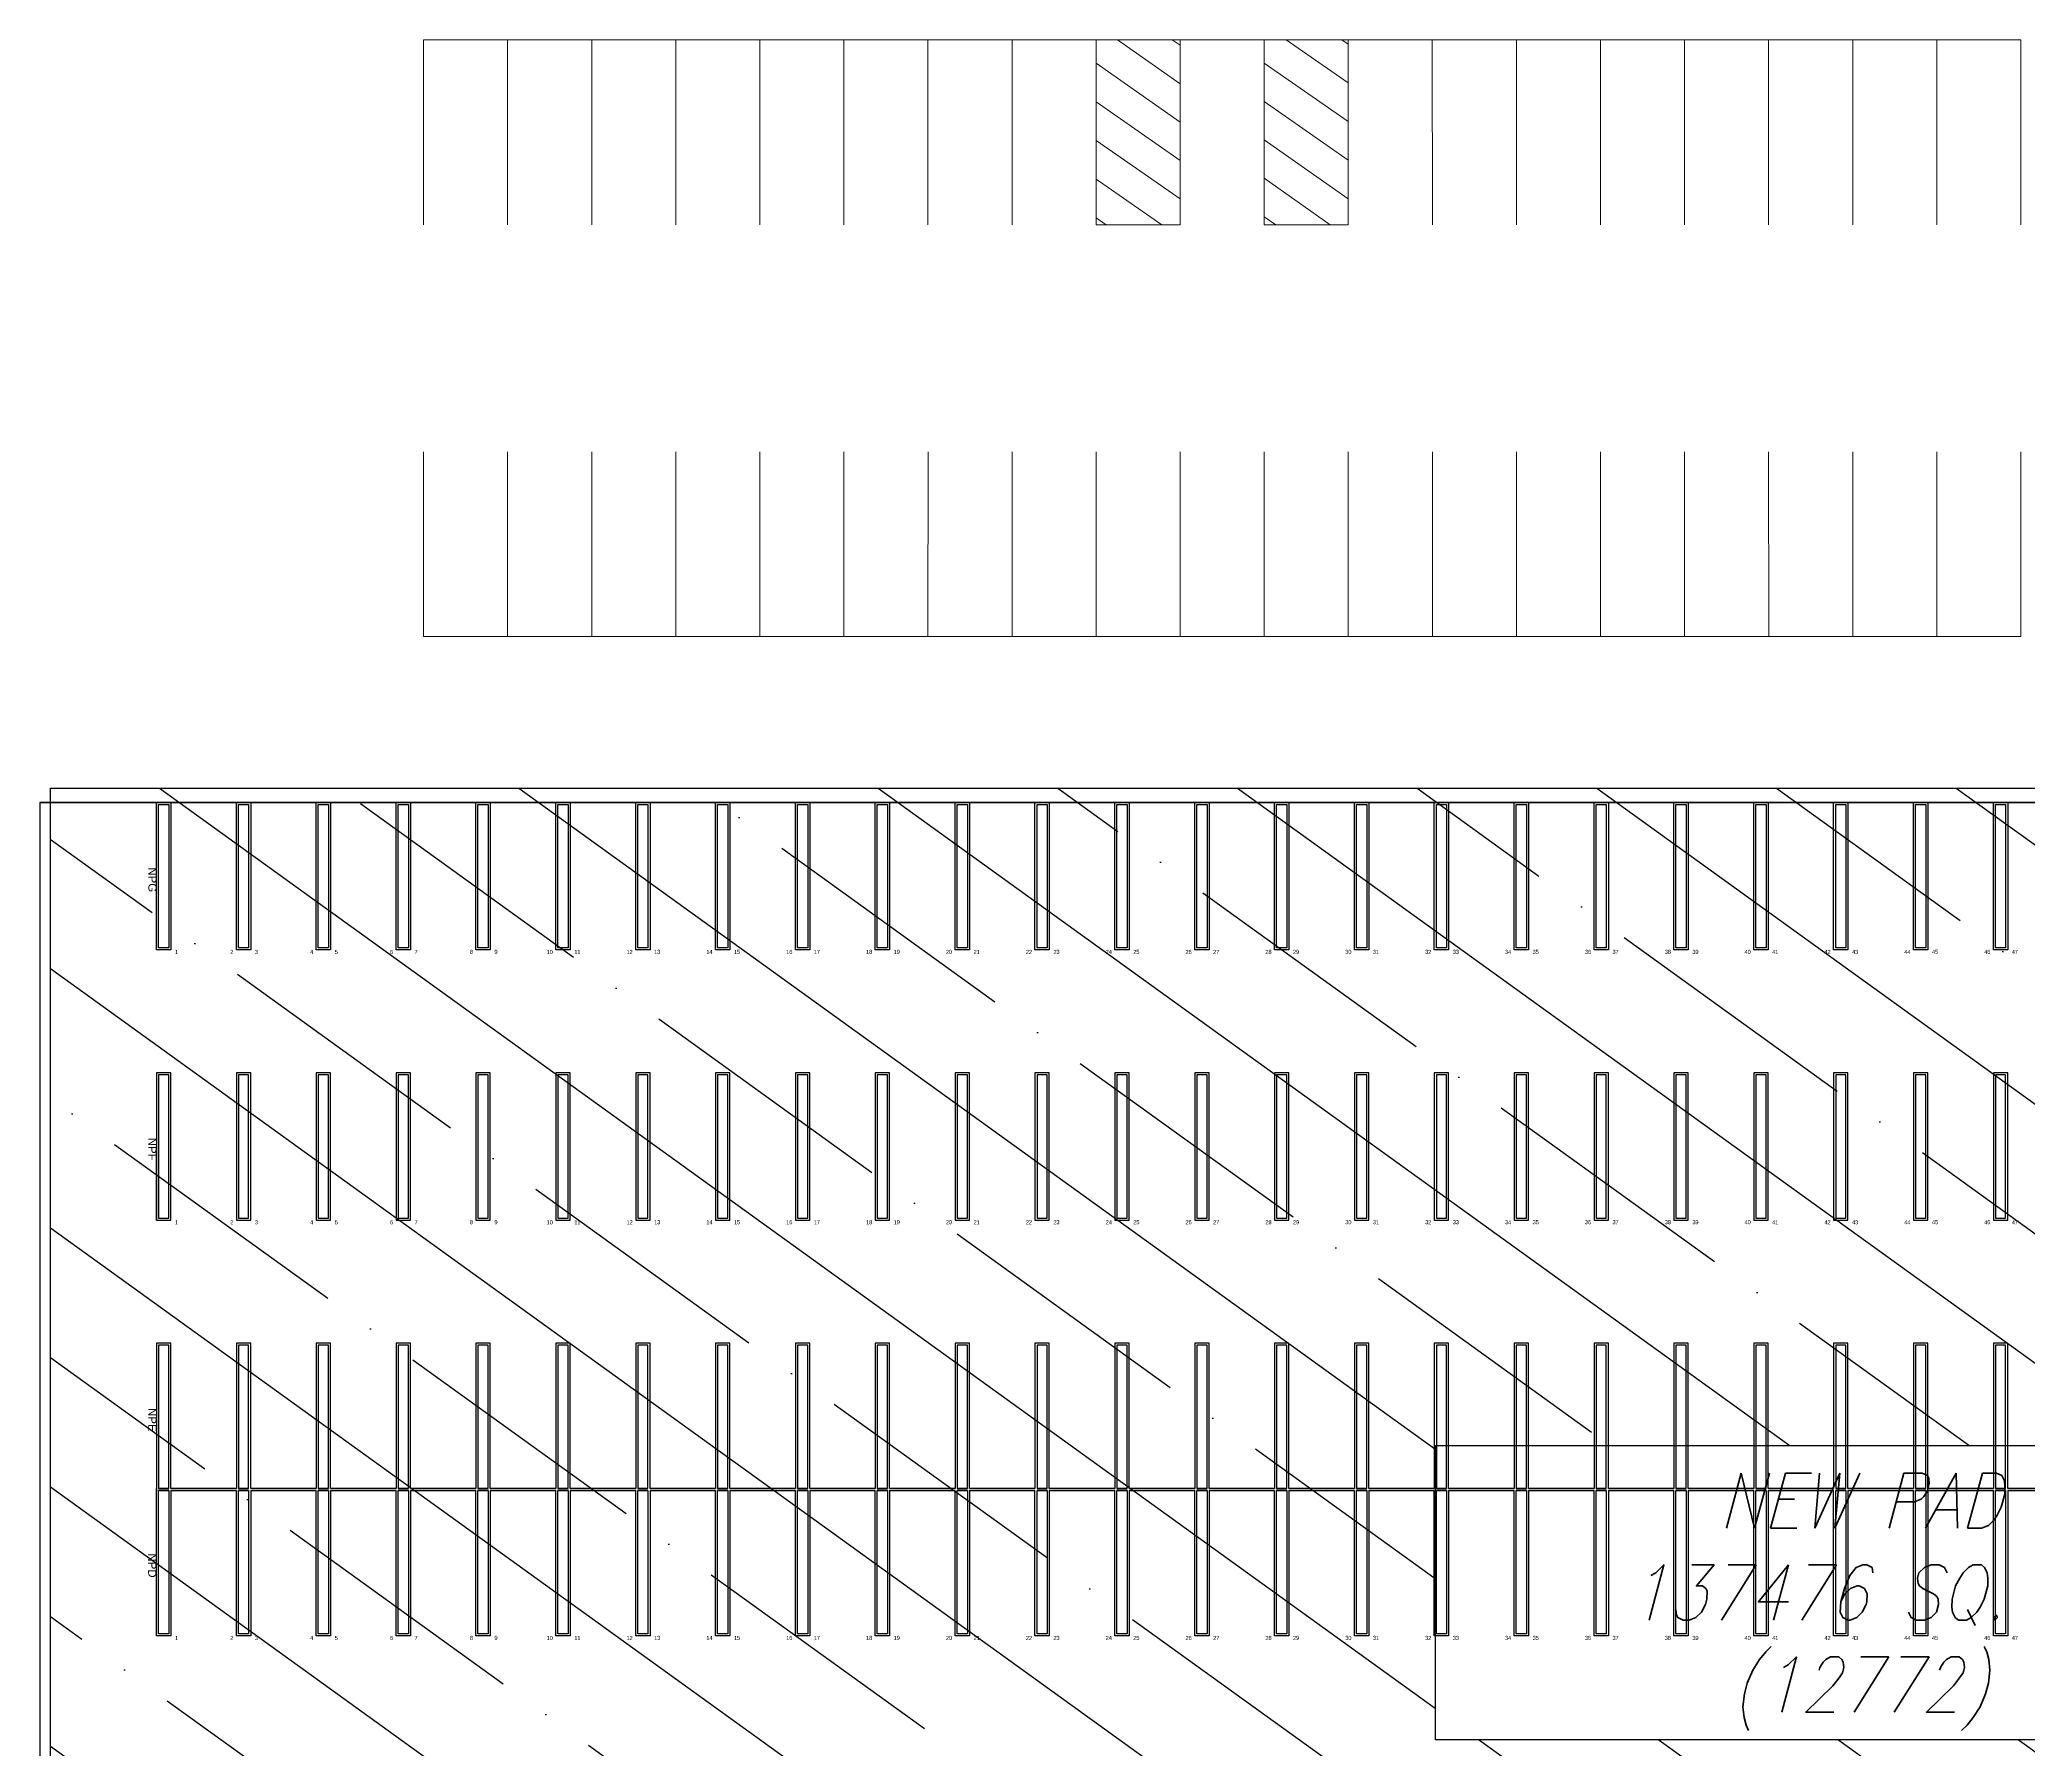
# Model space of a CAD drawing. Header units: inches. Extents: x -233729 to 737493, y -275239 to 196021.
# Drawn here: x 478847 to 550942, y -66179 to -4203 of the extents above; entities that cross this region are included whole.
import ezdxf
from ezdxf.lldxf.tags import DXFTag

# ---------------------------------------------------------------- set-up
doc = ezdxf.new("R2010")
doc.units = ezdxf.units.IN
doc.header["$MEASUREMENT"] = 0
for name, color, linetype in [('_FL_AREAS', 92, 'Continuous'), ('_FL_NEW WH_Pallets', 1, 'Continuous'), ('_FL_NEW WH_WALLS', 1, 'Continuous'), ('PR-CONCRETE', 224, 'Continuous'), ('PR-CONCRETE HATCH', 253, 'Continuous')]:
    doc.layers.add(name, color=color, linetype=linetype)
doc.layers.add('PR-STRIPING', color=222, linetype='Continuous', lineweight=15)
doc.styles.add('FL_THIN_TXT', font='romans.shx', dxfattribs={"width": 0.85, "oblique": 15})
doc.styles.get("Standard").update_dxf_attribs({"font": 'arial.ttf'})
tags = doc.linetypes.add('DASHDOT2', pattern=[12.7, 6.35, -3.175, 0, -3.175]).pattern_tags.tags
tags[10:11] = [DXFTag(74, 4), DXFTag(75, 0), DXFTag(340, '0'), DXFTag(46, 0.0), DXFTag(50, 0.0), DXFTag(44, 0.0), DXFTag(45, 0.0)]
tags[8:9] = [DXFTag(74, 4), DXFTag(75, 0), DXFTag(340, '0'), DXFTag(46, 0.0), DXFTag(50, 0.0), DXFTag(44, 0.0), DXFTag(45, 0.0)]
tags[6:7] = [DXFTag(74, 4), DXFTag(75, 0), DXFTag(340, '0'), DXFTag(46, 0.0), DXFTag(50, 0.0), DXFTag(44, 0.0), DXFTag(45, 0.0)]
tags[4:5] = [DXFTag(74, 4), DXFTag(75, 0), DXFTag(340, '0'), DXFTag(46, 0.0), DXFTag(50, 0.0), DXFTag(44, 0.0), DXFTag(45, 0.0)]

# ---------------------------------------------------------------- blocks, each defined once
blk = doc.blocks.new('A$Cd2fab3cb')
at = {"layer": 'PR-CONCRETE HATCH', "linetype": 'DASHDOT2', "transparency": 33554559}
h = blk.add_hatch(dxfattribs=at)
h.set_pattern_fill('ANSI35', color=256, scale=100)
h.set_pattern_definition([(45, (-1598098.226, -830189.208), (-17.67766953, 17.67766953), []), (45, (-1598080.55, -830189.208), (-17.67766953, 17.67766953), [31.25, -6.25, 0, -6.25])])
h.paths.add_polyline_path([(118.26, 135.82), (300.88, 106.22), (182.68, -622.78), (0.07, -593.17)])
at = {"layer": 'PR-STRIPING'}
h = blk.add_hatch(dxfattribs=at)
h.set_pattern_fill('ANSI31', color=256, scale=30, angle=0.6948)
h.set_pattern_definition([(45.69484138, (-1588111.0536, -849618.461), (-2.683611934, 2.6192989496), [])])
h.paths.add_polyline_path([(-63.08, -426.54), (-64.68, -436.41), (-42.96, -439.93), (-41.36, -430.06)])
h = blk.add_hatch(dxfattribs=at)
h.set_pattern_fill('ANSI31', color=256, scale=30, angle=0.6948)
h.set_pattern_definition([(45.69484138, (-1588114.2544, -849638.2033), (-2.683611934, 2.6192989496), [])])
h.paths.add_polyline_path([(-66.28, -446.28), (-67.88, -456.15), (-46.16, -459.67), (-44.56, -449.8)])
at = {"layer": 'PR-CONCRETE', "color": 252, "linetype": 'DASHDOT2'}
blk.add_lwpolyline([(224.14, -629.5), (0.07, -593.17)], dxfattribs=at)
at = {"layer": 'PR-CONCRETE HATCH', "linetype": 'DASHDOT2'}
blk.add_lwpolyline([(0.07, -593.17), (117.9, 133.57)], dxfattribs=at)
at = {"layer": 'PR-STRIPING'}
for points in [[(-50.27, -347.57), (-80.68, -535.12)], [(-50.27, -347.57), (-28.56, -351.09)], [(-1.91, -355.41), (19.81, -358.93)], [(-51.87, -357.44), (-30.16, -360.96)], [(19.81, -358.93), (-10.6, -546.48)], [(-3.51, -365.28), (18.21, -368.8)], [(-53.47, -367.31), (-31.76, -370.83)], [(-5.11, -375.15), (16.61, -378.67)], [(-55.07, -377.18), (-33.36, -380.7)], [(-6.71, -385.02), (15.01, -388.54)], [(-56.68, -387.05), (-34.96, -390.57)], [(-8.31, -394.89), (13.41, -398.42)], [(-58.28, -396.92), (-36.56, -400.44)], [(-59.88, -406.79), (-38.16, -410.32)], [(-9.91, -404.77), (11.81, -408.29)], [(-11.51, -414.64), (10.21, -418.16)], [(-61.48, -416.67), (-39.76, -420.19)], [(-13.11, -424.51), (8.61, -428.03)], [(-14.71, -434.38), (7.01, -437.9)], [(-16.31, -444.25), (5.41, -447.77)], [(-17.91, -454.12), (3.81, -457.64)], [(-19.51, -463.99), (2.21, -467.51)], [(-69.48, -466.02), (-47.76, -469.54)], [(-21.11, -473.86), (0.61, -477.38)], [(-71.08, -475.89), (-49.36, -479.41)], [(-22.71, -483.73), (-0.99, -487.26)], [(-72.68, -485.76), (-50.96, -489.28)], [(-24.31, -493.61), (-2.59, -497.13)], [(-74.28, -495.63), (-52.56, -499.16)], [(-25.91, -503.48), (-4.19, -507)], [(-75.88, -505.51), (-54.16, -509.03)], [(-77.48, -515.38), (-55.76, -518.9)], [(-27.51, -513.35), (-5.8, -516.87)], [(-29.11, -523.22), (-7.4, -526.74)], [(-79.08, -525.25), (-57.36, -528.77)], [(-30.71, -533.09), (-9, -536.61)], [(-80.68, -535.12), (-58.96, -538.64)], [(-32.31, -542.96), (-10.6, -546.48)]]:
    blk.add_lwpolyline(points, dxfattribs=at)
for points in [[(-63.08, -426.54), (-64.68, -436.41), (-42.96, -439.93), (-41.36, -430.06)], [(-66.28, -446.28), (-67.88, -456.15), (-46.16, -459.67), (-44.56, -449.8)]]:
    blk.add_lwpolyline(points, close=True, dxfattribs=at)
blk = doc.blocks.new('A$C4bdc07ce')
at = {"layer": '_FL_NEW WH_Pallets'}
for p, q in [((0, 0), (0, -1110)), ((0, 0), (4452, 0)), ((171, -216), (171, -108)), ((171, -216), (171, -108)), ((171, -612), (171, -504)), ((171, -792), (171, -900)), ((189, -1005), (174, -1005)), ((189, -1008), (174, -1008)), ((174, -1008), (189, -1008)), ((288, -1005), (192, -1005)), ((288, -1008), (192, -1008)), ((192, -1008), (288, -1008)), ((306, -1005), (291, -1005)), ((306, -1008), (291, -1008)), ((291, -1008), (306, -1008)), ((405, -1005), (309, -1005)), ((405, -1008), (309, -1008)), ((309, -1008), (405, -1008)), ((423, -1005), (408, -1005)), ((423, -1008), (408, -1008)), ((408, -1008), (423, -1008)), ((522, -1005), (426, -1005)), ((522, -1008), (426, -1008)), ((426, -1008), (522, -1008)), ((540, -1005), (525, -1005)), ((540, -1008), (525, -1008)), ((525, -1008), (540, -1008)), ((639, -1005), (543, -1005)), ((639, -1008), (543, -1008)), ((543, -1008), (639, -1008)), ((657, -1005), (642, -1005)), ((657, -1008), (642, -1008)), ((642, -1008), (657, -1008)), ((756, -1005), (660, -1005)), ((756, -1008), (660, -1008)), ((660, -1008), (756, -1008)), ((774, -1005), (759, -1005)), ((774, -1008), (759, -1008)), ((759, -1008), (774, -1008)), ((873, -1005), (777, -1005)), ((873, -1008), (777, -1008)), ((777, -1008), (873, -1008)), ((891, -1005), (876, -1005)), ((891, -1008), (876, -1008)), ((876, -1008), (891, -1008)), ((990, -1005), (894, -1005)), ((990, -1008), (894, -1008)), ((894, -1008), (990, -1008)), ((1008, -1005), (993, -1005)), ((1008, -1008), (993, -1008)), ((993, -1008), (1008, -1008)), ((1107, -1005), (1011, -1005)), ((1107, -1008), (1011, -1008)), ((1011, -1008), (1107, -1008)), ((1125, -1005), (1110, -1005)), ((1125, -1008), (1110, -1008)), ((1110, -1008), (1125, -1008)), ((1224, -1005), (1128, -1005)), ((1224, -1008), (1128, -1008)), ((1128, -1008), (1224, -1008)), ((1242, -1005), (1227, -1005)), ((1242, -1008), (1227, -1008)), ((1227, -1008), (1242, -1008)), ((1341, -1005), (1245, -1005)), ((1341, -1008), (1245, -1008)), ((1245, -1008), (1341, -1008)), ((1359, -1005), (1344, -1005)), ((1359, -1008), (1344, -1008)), ((1344, -1008), (1359, -1008)), ((1458, -1005), (1362, -1005)), ((1458, -1008), (1362, -1008)), ((1362, -1008), (1458, -1008)), ((1476, -1005), (1461, -1005)), ((1476, -1008), (1461, -1008)), ((1461, -1008), (1476, -1008)), ((1575, -1005), (1479, -1005)), ((1575, -1008), (1479, -1008)), ((1479, -1008), (1575, -1008)), ((1593, -1005), (1578, -1005)), ((1593, -1008), (1578, -1008)), ((1578, -1008), (1593, -1008)), ((1692, -1005), (1596, -1005)), ((1692, -1008), (1596, -1008)), ((1596, -1008), (1692, -1008)), ((1710, -1005), (1695, -1005)), ((1710, -1008), (1695, -1008)), ((1695, -1008), (1710, -1008)), ((1809, -1005), (1713, -1005)), ((1809, -1008), (1713, -1008)), ((1713, -1008), (1809, -1008)), ((1827, -1005), (1812, -1005)), ((1827, -1008), (1812, -1008)), ((1812, -1008), (1827, -1008)), ((1926, -1005), (1830, -1005)), ((1926, -1008), (1830, -1008)), ((1830, -1008), (1926, -1008)), ((1944, -1005), (1929, -1005)), ((1944, -1008), (1929, -1008)), ((1929, -1008), (1944, -1008)), ((2043, -1005), (1947, -1005)), ((2043, -1008), (1947, -1008)), ((1947, -1008), (2043, -1008)), ((2061, -1005), (2046, -1005)), ((2061, -1008), (2046, -1008)), ((2046, -1008), (2061, -1008)), ((2160, -1005), (2064, -1005)), ((2160, -1008), (2064, -1008)), ((2064, -1008), (2160, -1008)), ((2178, -1005), (2163, -1005)), ((2178, -1008), (2163, -1008)), ((2163, -1008), (2178, -1008)), ((2277, -1005), (2181, -1005)), ((2277, -1008), (2181, -1008)), ((2181, -1008), (2277, -1008)), ((2295, -1005), (2280, -1005)), ((2295, -1008), (2280, -1008)), ((2280, -1008), (2295, -1008)), ((2394, -1005), (2298, -1005)), ((2394, -1008), (2298, -1008)), ((2298, -1008), (2394, -1008)), ((2412, -1005), (2397, -1005)), ((2412, -1008), (2397, -1008)), ((2397, -1008), (2412, -1008)), ((2511, -1005), (2415, -1005)), ((2511, -1008), (2415, -1008)), ((2415, -1008), (2511, -1008)), ((2529, -1005), (2514, -1005)), ((2529, -1008), (2514, -1008)), ((2514, -1008), (2529, -1008)), ((2628, -1005), (2532, -1005)), ((2628, -1008), (2532, -1008)), ((2532, -1008), (2628, -1008)), ((2646, -1005), (2631, -1005)), ((2646, -1008), (2631, -1008)), ((2631, -1008), (2646, -1008)), ((2745, -1005), (2649, -1005)), ((2745, -1008), (2649, -1008)), ((2649, -1008), (2745, -1008)), ((2763, -1005), (2748, -1005)), ((2763, -1008), (2748, -1008)), ((2748, -1008), (2763, -1008)), ((2862, -1005), (2766, -1005)), ((2862, -1008), (2766, -1008)), ((2766, -1008), (2862, -1008)), ((2880, -1005), (2865, -1005)), ((2880, -1008), (2865, -1008)), ((2865, -1008), (2880, -1008)), ((2979, -1005), (2883, -1005)), ((2979, -1008), (2883, -1008)), ((2883, -1008), (2979, -1008)), ((171, -1221), (171, -1113))]:
    blk.add_line(p, q, dxfattribs=at)
for points in [[(0, -2220), (0, -2220), (8904, -2220), (8904, 0), (0, 0), (0, -2220)], [(192, 0), (192, 0), (192, -216), (171, -216), (171, 0), (192, 0)], [(309, 0), (309, 0), (309, -216), (288, -216), (288, 0), (309, 0)], [(426, 0), (426, 0), (426, -216), (405, -216), (405, 0), (426, 0)], [(543, 0), (543, 0), (543, -216), (522, -216), (522, 0), (543, 0)], [(660, 0), (660, 0), (660, -216), (639, -216), (639, 0), (660, 0)], [(777, 0), (777, 0), (777, -216), (756, -216), (756, 0), (777, 0)], [(894, 0), (894, 0), (894, -216), (873, -216), (873, 0), (894, 0)], [(1011, 0), (1011, 0), (1011, -216), (990, -216), (990, 0), (1011, 0)], [(1128, 0), (1128, 0), (1128, -216), (1107, -216), (1107, 0), (1128, 0)], [(1245, 0), (1245, 0), (1245, -216), (1224, -216), (1224, 0), (1245, 0)], [(1362, 0), (1362, 0), (1362, -216), (1341, -216), (1341, 0), (1362, 0)], [(1479, 0), (1479, 0), (1479, -216), (1458, -216), (1458, 0), (1479, 0)], [(1596, 0), (1596, 0), (1596, -216), (1575, -216), (1575, 0), (1596, 0)], [(1713, 0), (1713, 0), (1713, -216), (1692, -216), (1692, 0), (1713, 0)], [(1830, 0), (1830, 0), (1830, -216), (1809, -216), (1809, 0), (1830, 0)], [(1947, 0), (1947, 0), (1947, -216), (1926, -216), (1926, 0), (1947, 0)], [(2064, 0), (2064, 0), (2064, -216), (2043, -216), (2043, 0), (2064, 0)], [(2181, 0), (2181, 0), (2181, -216), (2160, -216), (2160, 0), (2181, 0)], [(2298, 0), (2298, 0), (2298, -216), (2277, -216), (2277, 0), (2298, 0)], [(2415, 0), (2415, 0), (2415, -216), (2394, -216), (2394, 0), (2415, 0)], [(2532, 0), (2532, 0), (2532, -216), (2511, -216), (2511, 0), (2532, 0)], [(2649, 0), (2649, 0), (2649, -216), (2628, -216), (2628, 0), (2649, 0)], [(2766, 0), (2766, 0), (2766, -216), (2745, -216), (2745, 0), (2766, 0)], [(2883, 0), (2883, 0), (2883, -216), (2862, -216), (2862, 0), (2883, 0)], [(192, -612), (192, -612), (192, -396), (171, -396), (171, -612), (192, -612)], [(309, -612), (309, -612), (309, -396), (288, -396), (288, -612), (309, -612)], [(426, -612), (426, -612), (426, -396), (405, -396), (405, -612), (426, -612)], [(543, -612), (543, -612), (543, -396), (522, -396), (522, -612), (543, -612)], [(660, -612), (660, -612), (660, -396), (639, -396), (639, -612), (660, -612)], [(777, -612), (777, -612), (777, -396), (756, -396), (756, -612), (777, -612)], [(894, -612), (894, -612), (894, -396), (873, -396), (873, -612), (894, -612)], [(1011, -612), (1011, -612), (1011, -396), (990, -396), (990, -612), (1011, -612)], [(1128, -612), (1128, -612), (1128, -396), (1107, -396), (1107, -612), (1128, -612)], [(1245, -612), (1245, -612), (1245, -396), (1224, -396), (1224, -612), (1245, -612)], [(1362, -612), (1362, -612), (1362, -396), (1341, -396), (1341, -612), (1362, -612)], [(1479, -612), (1479, -612), (1479, -396), (1458, -396), (1458, -612), (1479, -612)], [(1596, -612), (1596, -612), (1596, -396), (1575, -396), (1575, -612), (1596, -612)], [(1713, -612), (1713, -612), (1713, -396), (1692, -396), (1692, -612), (1713, -612)], [(1830, -612), (1830, -612), (1830, -396), (1809, -396), (1809, -612), (1830, -612)], [(1947, -612), (1947, -612), (1947, -396), (1926, -396), (1926, -612), (1947, -612)], [(2064, -612), (2064, -612), (2064, -396), (2043, -396), (2043, -612), (2064, -612)], [(2181, -612), (2181, -612), (2181, -396), (2160, -396), (2160, -612), (2181, -612)], [(2298, -612), (2298, -612), (2298, -396), (2277, -396), (2277, -612), (2298, -612)], [(2415, -612), (2415, -612), (2415, -396), (2394, -396), (2394, -612), (2415, -612)], [(2532, -612), (2532, -612), (2532, -396), (2511, -396), (2511, -612), (2532, -612)], [(2649, -612), (2649, -612), (2649, -396), (2628, -396), (2628, -612), (2649, -612)], [(2766, -612), (2766, -612), (2766, -396), (2745, -396), (2745, -612), (2766, -612)], [(2883, -612), (2883, -612), (2883, -396), (2862, -396), (2862, -612), (2883, -612)], [(192, -1005), (192, -792), (171, -792), (171, -1008)], [(309, -1005), (309, -792), (288, -792), (288, -1005)], [(426, -1005), (426, -792), (405, -792), (405, -1005)], [(543, -1005), (543, -792), (522, -792), (522, -1005)], [(660, -1005), (660, -792), (639, -792), (639, -1005)], [(777, -1005), (777, -792), (756, -792), (756, -1005)], [(894, -1005), (894, -792), (873, -792), (873, -1005)], [(1011, -1005), (1011, -792), (990, -792), (990, -1005)], [(1128, -1005), (1128, -792), (1107, -792), (1107, -1005)], [(1245, -1005), (1245, -792), (1224, -792), (1224, -1005)], [(1362, -1005), (1362, -792), (1341, -792), (1341, -1005)], [(1479, -1005), (1479, -792), (1458, -792), (1458, -1005)], [(1596, -1005), (1596, -792), (1575, -792), (1575, -1005)], [(1713, -1005), (1713, -792), (1692, -792), (1692, -1005)], [(1830, -1005), (1830, -792), (1809, -792), (1809, -1005)], [(1947, -1005), (1947, -792), (1926, -792), (1926, -1005)], [(2064, -1005), (2064, -792), (2043, -792), (2043, -1005)], [(2181, -1005), (2181, -792), (2160, -792), (2160, -1005)], [(2298, -1005), (2298, -792), (2277, -792), (2277, -1005)], [(2415, -1005), (2415, -792), (2394, -792), (2394, -1005)], [(2532, -1005), (2532, -792), (2511, -792), (2511, -1005)], [(2649, -1005), (2649, -792), (2628, -792), (2628, -1005)], [(2766, -1005), (2766, -792), (2745, -792), (2745, -1005)], [(2883, -1005), (2883, -792), (2862, -792), (2862, -1005)], [(192, -1008), (192, -1221), (171, -1221), (171, -1005)], [(174, -1005), (189, -1005)], [(174, -1008), (189, -1008)], [(309, -1008), (309, -1221), (288, -1221), (288, -1008)], [(291, -1005), (306, -1005)], [(291, -1008), (306, -1008)], [(426, -1008), (426, -1221), (405, -1221), (405, -1008)], [(408, -1005), (423, -1005)], [(408, -1008), (423, -1008)], [(543, -1008), (543, -1221), (522, -1221), (522, -1008)], [(525, -1005), (540, -1005)], [(525, -1008), (540, -1008)], [(660, -1008), (660, -1221), (639, -1221), (639, -1008)], [(642, -1005), (657, -1005)], [(642, -1008), (657, -1008)], [(777, -1008), (777, -1221), (756, -1221), (756, -1008)], [(759, -1005), (774, -1005)], [(759, -1008), (774, -1008)], [(894, -1008), (894, -1221), (873, -1221), (873, -1008)], [(876, -1005), (891, -1005)], [(876, -1008), (891, -1008)], [(1011, -1008), (1011, -1221), (990, -1221), (990, -1008)], [(993, -1005), (1008, -1005)], [(993, -1008), (1008, -1008)], [(1128, -1008), (1128, -1221), (1107, -1221), (1107, -1008)], [(1110, -1005), (1125, -1005)], [(1110, -1008), (1125, -1008)], [(1245, -1008), (1245, -1221), (1224, -1221), (1224, -1008)], [(1227, -1005), (1242, -1005)], [(1227, -1008), (1242, -1008)], [(1362, -1008), (1362, -1221), (1341, -1221), (1341, -1008)], [(1344, -1005), (1359, -1005)], [(1344, -1008), (1359, -1008)], [(1479, -1008), (1479, -1221), (1458, -1221), (1458, -1008)], [(1461, -1005), (1476, -1005)], [(1461, -1008), (1476, -1008)], [(1596, -1008), (1596, -1221), (1575, -1221), (1575, -1008)], [(1578, -1005), (1593, -1005)], [(1578, -1008), (1593, -1008)], [(1713, -1008), (1713, -1221), (1692, -1221), (1692, -1008)], [(1695, -1005), (1710, -1005)], [(1695, -1008), (1710, -1008)], [(1830, -1008), (1830, -1221), (1809, -1221), (1809, -1008)], [(1812, -1005), (1827, -1005)], [(1812, -1008), (1827, -1008)], [(1947, -1008), (1947, -1221), (1926, -1221), (1926, -1008)], [(1929, -1005), (1944, -1005)], [(1929, -1008), (1944, -1008)], [(2064, -1008), (2064, -1221), (2043, -1221), (2043, -1008)], [(2046, -1005), (2061, -1005)], [(2046, -1008), (2061, -1008)], [(2181, -1008), (2181, -1221), (2160, -1221), (2160, -1008)], [(2163, -1005), (2178, -1005)], [(2163, -1008), (2178, -1008)], [(2298, -1008), (2298, -1221), (2277, -1221), (2277, -1008)], [(2280, -1005), (2295, -1005)], [(2280, -1008), (2295, -1008)], [(2415, -1008), (2415, -1221), (2394, -1221), (2394, -1008)], [(2397, -1005), (2412, -1005)], [(2397, -1008), (2412, -1008)], [(2532, -1008), (2532, -1221), (2511, -1221), (2511, -1008)], [(2514, -1005), (2529, -1005)], [(2514, -1008), (2529, -1008)], [(2649, -1008), (2649, -1221), (2628, -1221), (2628, -1008)], [(2631, -1005), (2646, -1005)], [(2631, -1008), (2646, -1008)], [(2766, -1008), (2766, -1221), (2745, -1221), (2745, -1008)], [(2748, -1005), (2763, -1005)], [(2748, -1008), (2763, -1008)], [(2883, -1008), (2883, -1221), (2862, -1221), (2862, -1008)], [(2865, -1005), (2880, -1005)], [(2865, -1008), (2880, -1008)]]:
    blk.add_lwpolyline(points, dxfattribs=at)
for points in [[(189, -3), (189, -213), (174, -213), (174, -3)], [(306, -3), (306, -213), (291, -213), (291, -3)], [(423, -3), (423, -213), (408, -213), (408, -3)], [(540, -3), (540, -213), (525, -213), (525, -3)], [(657, -3), (657, -213), (642, -213), (642, -3)], [(774, -3), (774, -213), (759, -213), (759, -3)], [(891, -3), (891, -213), (876, -213), (876, -3)], [(1008, -3), (1008, -213), (993, -213), (993, -3)], [(1125, -3), (1125, -213), (1110, -213), (1110, -3)], [(1242, -3), (1242, -213), (1227, -213), (1227, -3)], [(1359, -3), (1359, -213), (1344, -213), (1344, -3)], [(1476, -3), (1476, -213), (1461, -213), (1461, -3)], [(1593, -3), (1593, -213), (1578, -213), (1578, -3)], [(1710, -3), (1710, -213), (1695, -213), (1695, -3)], [(1827, -3), (1827, -213), (1812, -213), (1812, -3)], [(1944, -3), (1944, -213), (1929, -213), (1929, -3)], [(2061, -3), (2061, -213), (2046, -213), (2046, -3)], [(2178, -3), (2178, -213), (2163, -213), (2163, -3)], [(2295, -3), (2295, -213), (2280, -213), (2280, -3)], [(2412, -3), (2412, -213), (2397, -213), (2397, -3)], [(2529, -3), (2529, -213), (2514, -213), (2514, -3)], [(2646, -3), (2646, -213), (2631, -213), (2631, -3)], [(2763, -3), (2763, -213), (2748, -213), (2748, -3)], [(2880, -3), (2880, -213), (2865, -213), (2865, -3)], [(189, -609), (189, -399), (174, -399), (174, -609)], [(306, -609), (306, -399), (291, -399), (291, -609)], [(423, -609), (423, -399), (408, -399), (408, -609)], [(540, -609), (540, -399), (525, -399), (525, -609)], [(657, -609), (657, -399), (642, -399), (642, -609)], [(774, -609), (774, -399), (759, -399), (759, -609)], [(891, -609), (891, -399), (876, -399), (876, -609)], [(1008, -609), (1008, -399), (993, -399), (993, -609)], [(1125, -609), (1125, -399), (1110, -399), (1110, -609)], [(1242, -609), (1242, -399), (1227, -399), (1227, -609)], [(1359, -609), (1359, -399), (1344, -399), (1344, -609)], [(1476, -609), (1476, -399), (1461, -399), (1461, -609)], [(1593, -609), (1593, -399), (1578, -399), (1578, -609)], [(1710, -609), (1710, -399), (1695, -399), (1695, -609)], [(1827, -609), (1827, -399), (1812, -399), (1812, -609)], [(1944, -609), (1944, -399), (1929, -399), (1929, -609)], [(2061, -609), (2061, -399), (2046, -399), (2046, -609)], [(2178, -609), (2178, -399), (2163, -399), (2163, -609)], [(2295, -609), (2295, -399), (2280, -399), (2280, -609)], [(2412, -609), (2412, -399), (2397, -399), (2397, -609)], [(2529, -609), (2529, -399), (2514, -399), (2514, -609)], [(2646, -609), (2646, -399), (2631, -399), (2631, -609)], [(2763, -609), (2763, -399), (2748, -399), (2748, -609)], [(2880, -609), (2880, -399), (2865, -399), (2865, -609)], [(189, -1005), (189, -795), (174, -795), (174, -1005)], [(306, -1005), (306, -795), (291, -795), (291, -1005)], [(423, -1005), (423, -795), (408, -795), (408, -1005)], [(540, -1005), (540, -795), (525, -795), (525, -1005)], [(657, -1005), (657, -795), (642, -795), (642, -1005)], [(774, -1005), (774, -795), (759, -795), (759, -1005)], [(891, -1005), (891, -795), (876, -795), (876, -1005)], [(1008, -1005), (1008, -795), (993, -795), (993, -1005)], [(1125, -1005), (1125, -795), (1110, -795), (1110, -1005)], [(1242, -1005), (1242, -795), (1227, -795), (1227, -1005)], [(1359, -1005), (1359, -795), (1344, -795), (1344, -1005)], [(1476, -1005), (1476, -795), (1461, -795), (1461, -1005)], [(1593, -1005), (1593, -795), (1578, -795), (1578, -1005)], [(1710, -1005), (1710, -795), (1695, -795), (1695, -1005)], [(1827, -1005), (1827, -795), (1812, -795), (1812, -1005)], [(1944, -1005), (1944, -795), (1929, -795), (1929, -1005)], [(2061, -1005), (2061, -795), (2046, -795), (2046, -1005)], [(2178, -1005), (2178, -795), (2163, -795), (2163, -1005)], [(2295, -1005), (2295, -795), (2280, -795), (2280, -1005)], [(2412, -1005), (2412, -795), (2397, -795), (2397, -1005)], [(2529, -1005), (2529, -795), (2514, -795), (2514, -1005)], [(2646, -1005), (2646, -795), (2631, -795), (2631, -1005)], [(2763, -1005), (2763, -795), (2748, -795), (2748, -1005)], [(2880, -1005), (2880, -795), (2865, -795), (2865, -1005)], [(189, -1008), (189, -1218), (174, -1218), (174, -1008)], [(192, -1005), (192, -1005)], [(192, -1008), (192, -1008)], [(306, -1008), (306, -1218), (291, -1218), (291, -1008)], [(309, -1005), (309, -1005)], [(309, -1008), (309, -1008)], [(423, -1008), (423, -1218), (408, -1218), (408, -1008)], [(426, -1005), (426, -1005)], [(426, -1008), (426, -1008)], [(540, -1008), (540, -1218), (525, -1218), (525, -1008)], [(543, -1005), (543, -1005)], [(543, -1008), (543, -1008)], [(657, -1008), (657, -1218), (642, -1218), (642, -1008)], [(660, -1005), (660, -1005)], [(660, -1008), (660, -1008)], [(774, -1008), (774, -1218), (759, -1218), (759, -1008)], [(777, -1005), (777, -1005)], [(777, -1008), (777, -1008)], [(891, -1008), (891, -1218), (876, -1218), (876, -1008)], [(894, -1005), (894, -1005)], [(894, -1008), (894, -1008)], [(1008, -1008), (1008, -1218), (993, -1218), (993, -1008)], [(1011, -1005), (1011, -1005)], [(1011, -1008), (1011, -1008)], [(1125, -1008), (1125, -1218), (1110, -1218), (1110, -1008)], [(1128, -1005), (1128, -1005)], [(1128, -1008), (1128, -1008)], [(1242, -1008), (1242, -1218), (1227, -1218), (1227, -1008)], [(1245, -1005), (1245, -1005)], [(1245, -1008), (1245, -1008)], [(1359, -1008), (1359, -1218), (1344, -1218), (1344, -1008)], [(1362, -1005), (1362, -1005)], [(1362, -1008), (1362, -1008)], [(1476, -1008), (1476, -1218), (1461, -1218), (1461, -1008)], [(1479, -1005), (1479, -1005)], [(1479, -1008), (1479, -1008)], [(1593, -1008), (1593, -1218), (1578, -1218), (1578, -1008)], [(1596, -1005), (1596, -1005)], [(1596, -1008), (1596, -1008)], [(1710, -1008), (1710, -1218), (1695, -1218), (1695, -1008)], [(1713, -1005), (1713, -1005)], [(1713, -1008), (1713, -1008)], [(1827, -1008), (1827, -1218), (1812, -1218), (1812, -1008)], [(1830, -1005), (1830, -1005)], [(1830, -1008), (1830, -1008)], [(1944, -1008), (1944, -1218), (1929, -1218), (1929, -1008)], [(1947, -1005), (1947, -1005)], [(1947, -1008), (1947, -1008)], [(2061, -1008), (2061, -1218), (2046, -1218), (2046, -1008)], [(2064, -1005), (2064, -1005)], [(2064, -1008), (2064, -1008)], [(2178, -1008), (2178, -1218), (2163, -1218), (2163, -1008)], [(2181, -1005), (2181, -1005)], [(2181, -1008), (2181, -1008)], [(2295, -1008), (2295, -1218), (2280, -1218), (2280, -1008)], [(2298, -1005), (2298, -1005)], [(2298, -1008), (2298, -1008)], [(2412, -1008), (2412, -1218), (2397, -1218), (2397, -1008)], [(2415, -1005), (2415, -1005)], [(2415, -1008), (2415, -1008)], [(2529, -1008), (2529, -1218), (2514, -1218), (2514, -1008)], [(2532, -1005), (2532, -1005)], [(2532, -1008), (2532, -1008)], [(2646, -1008), (2646, -1218), (2631, -1218), (2631, -1008)], [(2649, -1005), (2649, -1005)], [(2649, -1008), (2649, -1008)], [(2763, -1008), (2763, -1218), (2748, -1218), (2748, -1008)], [(2766, -1005), (2766, -1005)], [(2766, -1008), (2766, -1008)], [(2880, -1008), (2880, -1218), (2865, -1218), (2865, -1008)], [(2883, -1005), (2883, -1005)], [(2883, -1008), (2883, -1008)]]:
    blk.add_lwpolyline(points, close=True, dxfattribs=at)
for s, p in [('1', (198, -222)), ('2', (279, -222)), ('3', (315, -222)), ('4', (396, -222)), ('5', (432, -222)), ('6', (513, -222)), ('7', (549, -222)), ('8', (630, -221.9)), ('9', (666, -221.9)), ('1', (742.5, -222)), ('0', (747, -222)), ('1', (783, -222)), ('1', (787.4, -222)), ('1', (859.5, -222)), ('2', (864, -222)), ('1', (900, -222)), ('3', (904.4, -221.9)), ('1', (976.5, -222)), ('4', (981, -222)), ('1', (1017, -222)), ('5', (1021.4, -221.9)), ('1', (1093.5, -222)), ('6', (1098, -221.9)), ('1', (1134, -222)), ('7', (1138.4, -222)), ('1', (1210.5, -222)), ('8', (1215, -221.9)), ('1', (1251, -222)), ('9', (1255.4, -221.9)), ('2', (1327.5, -222)), ('0', (1332, -221.9)), ('2', (1368, -222)), ('1', (1372.4, -222)), ('2', (1444.5, -222)), ('2', (1449, -222)), ('2', (1485, -222)), ('3', (1489.4, -221.9)), ('2', (1561.5, -222)), ('4', (1566, -222)), ('2', (1602, -222)), ('5', (1606.4, -221.9)), ('2', (1678.5, -222)), ('6', (1683, -221.9)), ('2', (1719, -222)), ('7', (1723.4, -222)), ('2', (1795.5, -222)), ('8', (1800, -221.9)), ('2', (1836, -222)), ('9', (1840.4, -221.9)), ('3', (1912.5, -221.9)), ('0', (1917, -221.9)), ('3', (1953, -221.9)), ('1', (1957.4, -222)), ('3', (2029.5, -221.9)), ('2', (2034, -222)), ('3', (2070, -221.9)), ('3', (2074.4, -221.9)), ('3', (2146.5, -221.9)), ('4', (2151, -222)), ('3', (2187, -221.9)), ('5', (2191.4, -221.9)), ('3', (2263.5, -221.9)), ('6', (2268, -221.9)), ('3', (2304, -221.9)), ('7', (2308.4, -222)), ('3', (2380.5, -221.9)), ('8', (2385, -221.9)), ('3', (2421, -221.9)), ('9', (2425.4, -221.9)), ('4', (2497.5, -222)), ('0', (2502, -221.9)), ('4', (2538, -222)), ('1', (2542.4, -222)), ('4', (2614.5, -222)), ('2', (2619, -222)), ('4', (2655, -222)), ('3', (2659.4, -222)), ('4', (2731.5, -222)), ('4', (2736, -222)), ('4', (2772, -222)), ('5', (2776.4, -221.9)), ('4', (2848.5, -222)), ('6', (2853, -221.9)), ('4', (2889, -222)), ('7', (2893.4, -222)), ('1', (198, -618)), ('2', (279, -618)), ('3', (315, -618)), ('4', (396, -618)), ('5', (432, -618)), ('6', (513, -618)), ('7', (549, -618)), ('8', (630, -617.9)), ('9', (666, -617.9)), ('1', (742.5, -618)), ('0', (747, -618)), ('1', (783, -618)), ('1', (787.4, -618)), ('1', (859.5, -618)), ('2', (864, -618)), ('1', (900, -618)), ('3', (904.4, -617.9)), ('1', (976.5, -618)), ('4', (981, -618)), ('1', (1017, -618)), ('5', (1021.4, -617.9)), ('1', (1093.5, -618)), ('6', (1098, -617.9)), ('1', (1134, -618)), ('7', (1138.4, -618)), ('1', (1210.5, -618)), ('8', (1215, -617.9)), ('1', (1251, -618)), ('9', (1255.4, -617.9)), ('2', (1327.5, -618)), ('0', (1332, -617.9)), ('2', (1368, -618)), ('1', (1372.4, -618)), ('2', (1444.5, -618)), ('2', (1449, -618)), ('2', (1485, -618)), ('3', (1489.4, -617.9)), ('2', (1561.5, -618)), ('4', (1566, -618)), ('2', (1602, -618)), ('5', (1606.4, -617.9)), ('2', (1678.5, -618)), ('6', (1683, -617.9)), ('2', (1719, -618)), ('7', (1723.4, -618)), ('2', (1795.5, -618)), ('8', (1800, -617.9)), ('2', (1836, -618)), ('9', (1840.4, -617.9)), ('3', (1912.5, -617.9)), ('0', (1917, -617.9)), ('3', (1953, -617.9)), ('1', (1957.4, -618)), ('3', (2029.5, -617.9)), ('2', (2034, -618)), ('3', (2070, -617.9)), ('3', (2074.4, -617.9)), ('3', (2146.5, -617.9)), ('4', (2151, -618)), ('3', (2187, -617.9)), ('5', (2191.4, -617.9)), ('3', (2263.5, -617.9)), ('6', (2268, -617.9)), ('3', (2304, -617.9)), ('7', (2308.4, -618)), ('3', (2380.5, -617.9)), ('8', (2385, -617.9)), ('3', (2421, -617.9)), ('9', (2425.4, -617.9)), ('4', (2497.5, -618)), ('0', (2502, -617.9)), ('4', (2538, -618)), ('1', (2542.4, -618)), ('4', (2614.5, -618)), ('2', (2619, -618)), ('4', (2655, -618)), ('3', (2659.4, -618)), ('4', (2731.5, -618)), ('4', (2736, -618)), ('4', (2772, -618)), ('5', (2776.4, -617.9)), ('4', (2848.5, -618)), ('6', (2853, -617.9)), ('4', (2889, -618)), ('7', (2893.4, -618)), ('1', (198, -1227)), ('2', (279, -1227)), ('3', (315, -1227)), ('4', (396, -1227)), ('5', (432, -1227)), ('6', (513, -1227)), ('7', (549, -1227)), ('8', (630, -1226.9)), ('9', (666, -1226.9)), ('1', (742.5, -1227)), ('0', (747, -1227)), ('1', (783, -1227)), ('1', (787.4, -1227)), ('1', (859.5, -1227)), ('2', (864, -1227)), ('1', (900, -1227)), ('3', (904.4, -1226.9)), ('1', (976.5, -1227)), ('4', (981, -1227)), ('1', (1017, -1227)), ('5', (1021.4, -1226.9)), ('1', (1093.5, -1227)), ('6', (1098, -1226.9)), ('1', (1134, -1227)), ('7', (1138.4, -1227)), ('1', (1210.5, -1227)), ('8', (1215, -1226.9)), ('1', (1251, -1227)), ('9', (1255.4, -1226.9)), ('2', (1327.5, -1227)), ('0', (1332, -1226.9)), ('2', (1368, -1227)), ('1', (1372.4, -1227)), ('2', (1444.5, -1227)), ('2', (1449, -1227)), ('2', (1485, -1227)), ('3', (1489.4, -1226.9)), ('2', (1561.5, -1227)), ('4', (1566, -1227)), ('2', (1602, -1227)), ('5', (1606.4, -1226.9)), ('2', (1678.5, -1227)), ('6', (1683, -1226.9)), ('2', (1719, -1227)), ('7', (1723.4, -1227)), ('2', (1795.5, -1227)), ('8', (1800, -1226.9)), ('2', (1836, -1227)), ('9', (1840.4, -1226.9)), ('3', (1912.5, -1226.9)), ('0', (1917, -1226.9)), ('3', (1953, -1226.9)), ('1', (1957.4, -1227)), ('3', (2029.5, -1226.9)), ('2', (2034, -1227)), ('3', (2070, -1226.9)), ('3', (2074.4, -1226.9)), ('3', (2146.5, -1226.9)), ('4', (2151, -1227)), ('3', (2187, -1226.9)), ('5', (2191.4, -1226.9)), ('3', (2263.5, -1226.9)), ('6', (2268, -1226.9)), ('3', (2304, -1226.9)), ('7', (2308.4, -1227)), ('3', (2380.5, -1226.9)), ('8', (2385, -1226.9)), ('3', (2421, -1226.9)), ('9', (2425.4, -1226.9)), ('4', (2497.5, -1227)), ('0', (2502, -1226.9)), ('4', (2538, -1227)), ('1', (2542.4, -1227)), ('4', (2614.5, -1227)), ('2', (2619, -1227)), ('4', (2655, -1227)), ('3', (2659.4, -1227)), ('4', (2731.5, -1227)), ('4', (2736, -1227)), ('4', (2772, -1227)), ('5', (2776.4, -1226.9)), ('4', (2848.5, -1227)), ('6', (2853, -1226.9)), ('4', (2889, -1227)), ('7', (2893.4, -1227))]:
    blk.add_text(s, height=6, dxfattribs=at).set_placement(p)
at = {"layer": '_FL_NEW WH_Pallets', "char_height": 12, "attachment_point": 1, "rotation": 270}
for s, insert in [('NPG', (171.1, -95.1)), ('NPF', (170.9, -491.3)), ('\\pxt0.45523;NPE', (170.9, -887.2)), ('NPD', (170.8, -1100.2))]:
    blk.add_mtext_dynamic_manual_height_columns(s, width=10.08, gutter_width=150, heights=[56.8], dxfattribs=dict(at, insert=insert))

msp = doc.modelspace()

# ---------------------------------------------------------------- linework, layer by layer
at = {"layer": '_FL_AREAS', "elevation": -162219.4368}
msp.add_lwpolyline([(478846.7411, -88616.80629), (703846.7411, -88616.80629), (703846.7411, -31852.72384), (478846.7411, -31852.72384)], close=True, dxfattribs=at)

# ---------------------------------------------------------------- block references
at = {"layer": '_FL_NEW WH_WALLS', "color": 0, "xscale": 304.799999999516, "yscale": 304.799999999516, "zscale": 304.799999999516, "rotation": 279.2093042914935}
msp.add_blockref('A$Cd2fab3cb', (657699.67072, -2373.84916, -162219.4368), dxfattribs=at)

# ---------------------------------------------------------------- next in the draw order: texts
at = {"layer": '_FL_AREAS', "insert": (530446.14507, -56165.0301, -157505.40018), "char_height": 2000, "width": 28797.4003526, "attachment_point": 1, "style": 'FL_THIN_TXT', "bg_fill": 19, "box_fill_scale": 1.5, "bg_fill_color": 256, "bg_fill_transparency": 0}
msp.add_mtext('\\pxqc;NEW PAD\\P 137476 SQ. FT. \\P(12772)', dxfattribs=at)

# ---------------------------------------------------------------- next in the draw order: block references
at = {"layer": '_FL_NEW WH_Pallets', "color": 0, "xscale": 24.74871794898559, "yscale": 24.74871794898559, "zscale": 24.74871794898559}
msp.add_blockref('A$C4bdc07ce', (478846.7411, -31852.72384, -162219.4368), dxfattribs=at)

doc.saveas('drawing.dxf')
